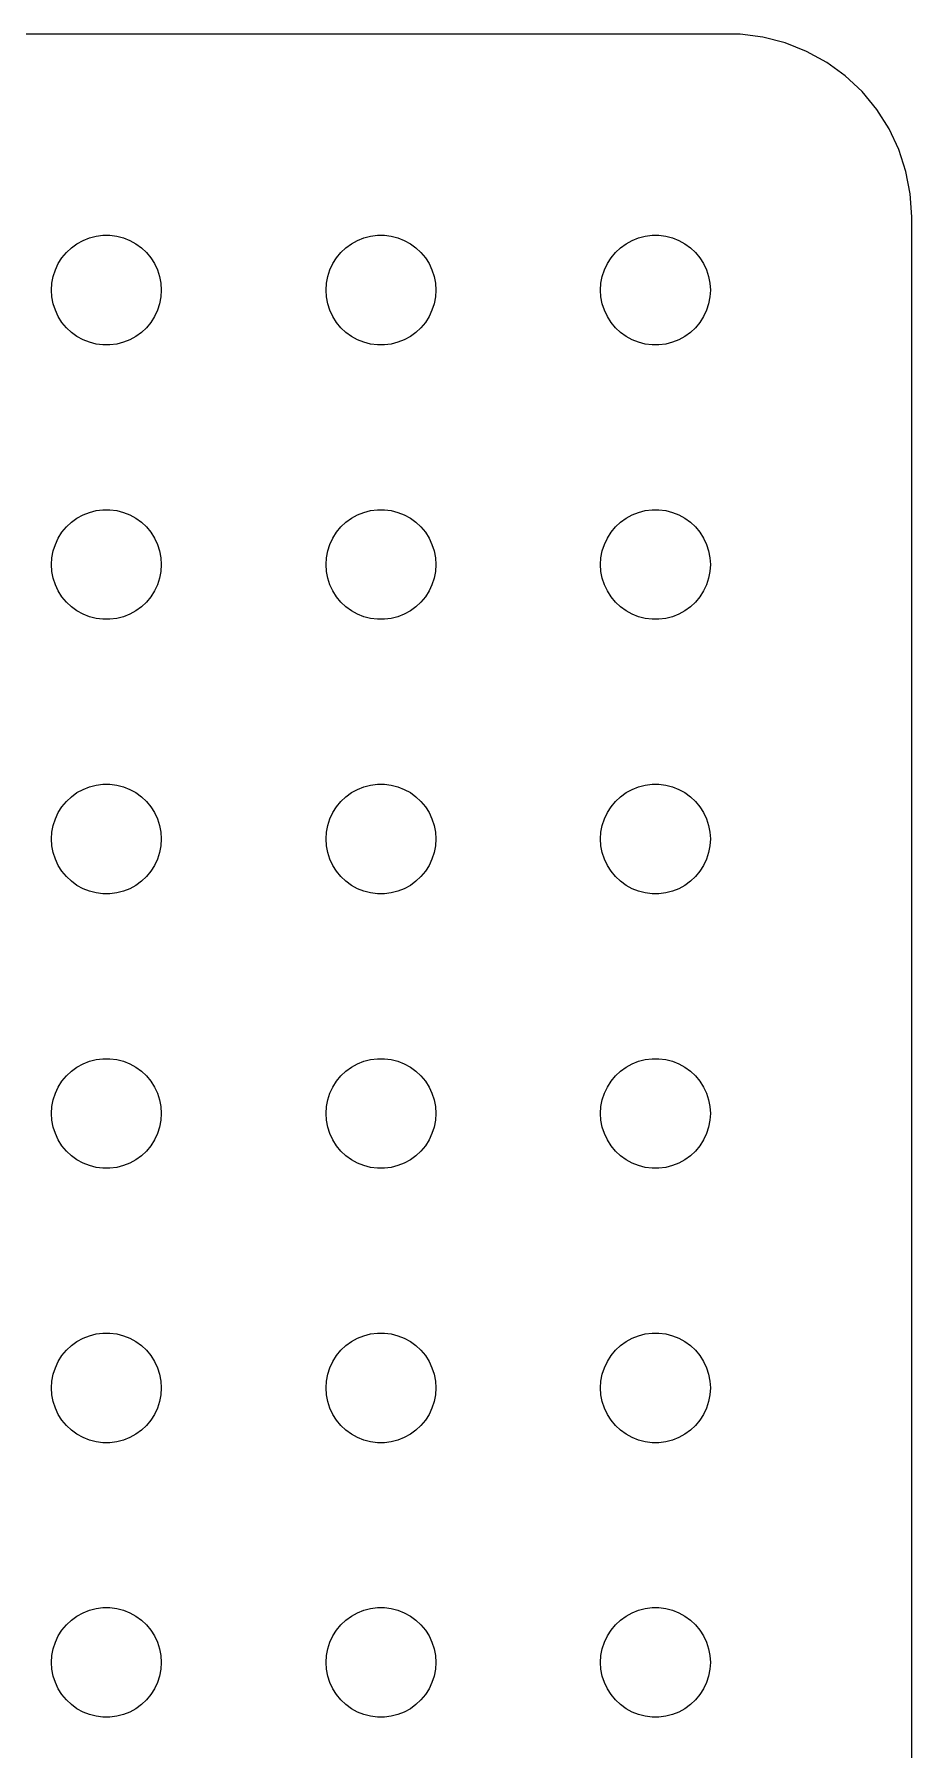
# Model space of a CAD drawing. Header units: metres. Extents: x -44.5 to 44.5, y -44.5 to 44.5.
# Drawn here: x 20.53 to 44.5, y -2.39 to 44.49 of the extents above; entities that cross this region are included whole.
import ezdxf

# ---------------------------------------------------------------- set-up
doc = ezdxf.new("R2010")
doc.units = ezdxf.units.M

msp = doc.modelspace()

# ---------------------------------------------------------------- linework, layer by layer
for p, q in [((39.8139, 44.4901), (-39.8139, 44.4901)), ((40.4369, 44.4114), (39.8139, 44.4901)), ((41.0451, 44.2553), (40.4369, 44.4114)), ((41.6289, 44.0241), (41.0451, 44.2553)), ((42.1791, 43.7216), (41.6289, 44.0241)), ((42.6871, 43.3526), (42.1791, 43.7216)), ((43.1448, 42.9227), (42.6871, 43.3526)), ((43.5451, 42.4389), (43.1448, 42.9227)), ((43.8815, 41.9088), (43.5451, 42.4389)), ((44.1489, 41.3406), (43.8815, 41.9088)), ((44.3429, 40.7434), (44.1489, 41.3406)), ((44.4606, 40.1267), (44.3429, 40.7434)), ((44.5, 39.5), (44.4606, 40.1267)), ((44.5, -39.5), (44.5, 39.5)), ((21.8613, 38.8572), (22.0365, 38.9266)), ((22.0365, 38.9266), (22.2189, 38.9734)), ((22.2189, 38.9734), (22.4058, 38.997)), ((22.4058, 38.997), (22.5942, 38.997)), ((22.5942, 38.997), (22.7811, 38.9734)), ((22.7811, 38.9734), (22.9635, 38.9266)), ((22.9635, 38.9266), (23.1387, 38.8572)), ((29.3613, 38.8572), (29.5365, 38.9266)), ((29.5365, 38.9266), (29.7189, 38.9734)), ((29.7189, 38.9734), (29.9058, 38.997)), ((29.9058, 38.997), (30.0942, 38.997)), ((30.0942, 38.997), (30.2811, 38.9734)), ((30.2811, 38.9734), (30.4635, 38.9266)), ((30.4635, 38.9266), (30.6387, 38.8572)), ((36.8613, 38.8572), (37.0365, 38.9266)), ((37.0365, 38.9266), (37.2189, 38.9734)), ((37.2189, 38.9734), (37.4058, 38.997)), ((37.4058, 38.997), (37.5942, 38.997)), ((37.5942, 38.997), (37.7811, 38.9734)), ((37.7811, 38.9734), (37.9635, 38.9266)), ((37.9635, 38.9266), (38.1387, 38.8572)), ((21.2865, 38.3817), (21.4065, 38.5268)), ((21.4065, 38.5268), (21.5439, 38.6558)), ((21.5439, 38.6558), (21.6963, 38.7665)), ((21.6963, 38.7665), (21.8613, 38.8572)), ((23.1387, 38.8572), (23.3037, 38.7665)), ((23.3037, 38.7665), (23.4561, 38.6558)), ((23.4561, 38.6558), (23.5934, 38.5268)), ((23.5934, 38.5268), (23.7135, 38.3817)), ((28.7865, 38.3817), (28.9065, 38.5268)), ((28.9065, 38.5268), (29.0439, 38.6558)), ((29.0439, 38.6558), (29.1963, 38.7665)), ((29.1963, 38.7665), (29.3613, 38.8572)), ((30.6387, 38.8572), (30.8037, 38.7665)), ((30.8037, 38.7665), (30.9561, 38.6558)), ((30.9561, 38.6558), (31.0934, 38.5268)), ((31.0934, 38.5268), (31.2135, 38.3817)), ((36.2865, 38.3817), (36.4065, 38.5268)), ((36.4065, 38.5268), (36.5439, 38.6558)), ((36.5439, 38.6558), (36.6963, 38.7665)), ((36.6963, 38.7665), (36.8613, 38.8572)), ((38.1387, 38.8572), (38.3037, 38.7665)), ((38.3037, 38.7665), (38.4561, 38.6558)), ((38.4561, 38.6558), (38.5934, 38.5268)), ((38.5934, 38.5268), (38.7135, 38.3817)), ((21.0471, 37.873), (21.1053, 38.0522)), ((21.1053, 38.0522), (21.1855, 38.2226)), ((21.1855, 38.2226), (21.2865, 38.3817)), ((23.7135, 38.3817), (23.8145, 38.2226)), ((23.8145, 38.2226), (23.8947, 38.0522)), ((23.8947, 38.0522), (23.9529, 37.873)), ((28.5471, 37.873), (28.6053, 38.0522)), ((28.6053, 38.0522), (28.6855, 38.2226)), ((28.6855, 38.2226), (28.7865, 38.3817)), ((31.2135, 38.3817), (31.3145, 38.2226)), ((31.3145, 38.2226), (31.3947, 38.0522)), ((31.3947, 38.0522), (31.4529, 37.873)), ((36.0471, 37.873), (36.1053, 38.0522)), ((36.1053, 38.0522), (36.1855, 38.2226)), ((36.1855, 38.2226), (36.2865, 38.3817)), ((38.7135, 38.3817), (38.8145, 38.2226)), ((38.8145, 38.2226), (38.8947, 38.0522)), ((38.8947, 38.0522), (38.9529, 37.873)), ((21, 37.5), (21.0118, 37.688)), ((21.0118, 37.688), (21.0471, 37.873)), ((23.9529, 37.873), (23.9882, 37.688)), ((23.9882, 37.688), (24, 37.5)), ((28.5, 37.5), (28.5118, 37.688)), ((28.5118, 37.688), (28.5471, 37.873)), ((31.4529, 37.873), (31.4882, 37.688)), ((31.4882, 37.688), (31.5, 37.5)), ((36, 37.5), (36.0118, 37.688)), ((36.0118, 37.688), (36.0471, 37.873)), ((38.9529, 37.873), (38.9882, 37.688)), ((38.9882, 37.688), (39, 37.5)), ((21.0118, 37.312), (21, 37.5)), ((21.0471, 37.127), (21.0118, 37.312)), ((21.1053, 36.9478), (21.0471, 37.127)), ((23.9529, 37.127), (23.8947, 36.9478)), ((23.9882, 37.312), (23.9529, 37.127)), ((24, 37.5), (23.9882, 37.312)), ((28.5118, 37.312), (28.5, 37.5)), ((28.5471, 37.127), (28.5118, 37.312)), ((28.6053, 36.9478), (28.5471, 37.127)), ((31.4529, 37.127), (31.3947, 36.9478)), ((31.4882, 37.312), (31.4529, 37.127)), ((31.5, 37.5), (31.4882, 37.312)), ((36.0118, 37.312), (36, 37.5)), ((36.0471, 37.127), (36.0118, 37.312)), ((36.1053, 36.9478), (36.0471, 37.127)), ((38.9529, 37.127), (38.8947, 36.9478)), ((38.9882, 37.312), (38.9529, 37.127)), ((39, 37.5), (38.9882, 37.312)), ((21.1855, 36.7774), (21.1053, 36.9478)), ((21.2865, 36.6183), (21.1855, 36.7774)), ((21.4065, 36.4732), (21.2865, 36.6183)), ((23.7135, 36.6183), (23.5934, 36.4732)), ((23.8145, 36.7774), (23.7135, 36.6183)), ((23.8947, 36.9478), (23.8145, 36.7774)), ((28.6855, 36.7774), (28.6053, 36.9478)), ((28.7865, 36.6183), (28.6855, 36.7774)), ((28.9065, 36.4732), (28.7865, 36.6183)), ((31.2135, 36.6183), (31.0934, 36.4732)), ((31.3145, 36.7774), (31.2135, 36.6183)), ((31.3947, 36.9478), (31.3145, 36.7774)), ((36.1855, 36.7774), (36.1053, 36.9478)), ((36.2865, 36.6183), (36.1855, 36.7774)), ((36.4065, 36.4732), (36.2865, 36.6183)), ((38.7135, 36.6183), (38.5934, 36.4732)), ((38.8145, 36.7774), (38.7135, 36.6183)), ((38.8947, 36.9478), (38.8145, 36.7774)), ((21.5439, 36.3442), (21.4065, 36.4732)), ((21.6963, 36.2335), (21.5439, 36.3442)), ((21.8613, 36.1428), (21.6963, 36.2335)), ((22.0365, 36.0734), (21.8613, 36.1428)), ((23.1387, 36.1428), (22.9635, 36.0734)), ((23.3037, 36.2335), (23.1387, 36.1428)), ((23.4561, 36.3442), (23.3037, 36.2335)), ((23.5934, 36.4732), (23.4561, 36.3442)), ((29.0439, 36.3442), (28.9065, 36.4732)), ((29.1963, 36.2335), (29.0439, 36.3442)), ((29.3613, 36.1428), (29.1963, 36.2335)), ((29.5365, 36.0734), (29.3613, 36.1428)), ((30.6387, 36.1428), (30.4635, 36.0734)), ((30.8037, 36.2335), (30.6387, 36.1428)), ((30.9561, 36.3442), (30.8037, 36.2335)), ((31.0934, 36.4732), (30.9561, 36.3442)), ((36.5439, 36.3442), (36.4065, 36.4732)), ((36.6963, 36.2335), (36.5439, 36.3442)), ((36.8613, 36.1428), (36.6963, 36.2335)), ((37.0365, 36.0734), (36.8613, 36.1428)), ((38.1387, 36.1428), (37.9635, 36.0734)), ((38.3037, 36.2335), (38.1387, 36.1428)), ((38.4561, 36.3442), (38.3037, 36.2335)), ((38.5934, 36.4732), (38.4561, 36.3442)), ((22.2189, 36.0266), (22.0365, 36.0734)), ((22.4058, 36.003), (22.2189, 36.0266)), ((22.5942, 36.003), (22.4058, 36.003)), ((22.7811, 36.0266), (22.5942, 36.003)), ((22.9635, 36.0734), (22.7811, 36.0266)), ((29.7189, 36.0266), (29.5365, 36.0734)), ((29.9058, 36.003), (29.7189, 36.0266)), ((30.0942, 36.003), (29.9058, 36.003)), ((30.2811, 36.0266), (30.0942, 36.003)), ((30.4635, 36.0734), (30.2811, 36.0266)), ((37.2189, 36.0266), (37.0365, 36.0734)), ((37.4058, 36.003), (37.2189, 36.0266)), ((37.5942, 36.003), (37.4058, 36.003)), ((37.7811, 36.0266), (37.5942, 36.003)), ((37.9635, 36.0734), (37.7811, 36.0266)), ((21.8613, 31.3572), (22.0365, 31.4266)), ((22.0365, 31.4266), (22.2189, 31.4734)), ((22.2189, 31.4734), (22.4058, 31.497)), ((22.4058, 31.497), (22.5942, 31.497)), ((22.5942, 31.497), (22.7811, 31.4734)), ((22.7811, 31.4734), (22.9635, 31.4266)), ((22.9635, 31.4266), (23.1387, 31.3572)), ((29.3613, 31.3572), (29.5365, 31.4266)), ((29.5365, 31.4266), (29.7189, 31.4734)), ((29.7189, 31.4734), (29.9058, 31.497)), ((29.9058, 31.497), (30.0942, 31.497)), ((30.0942, 31.497), (30.2811, 31.4734)), ((30.2811, 31.4734), (30.4635, 31.4266)), ((30.4635, 31.4266), (30.6387, 31.3572)), ((36.8613, 31.3572), (37.0365, 31.4266)), ((37.0365, 31.4266), (37.2189, 31.4734)), ((37.2189, 31.4734), (37.4058, 31.497)), ((37.4058, 31.497), (37.5942, 31.497)), ((37.5942, 31.497), (37.7811, 31.4734)), ((37.7811, 31.4734), (37.9635, 31.4266)), ((37.9635, 31.4266), (38.1387, 31.3572)), ((21.2865, 30.8817), (21.4065, 31.0268)), ((21.4065, 31.0268), (21.5439, 31.1558)), ((21.5439, 31.1558), (21.6963, 31.2665)), ((21.6963, 31.2665), (21.8613, 31.3572)), ((23.1387, 31.3572), (23.3037, 31.2665)), ((23.3037, 31.2665), (23.4561, 31.1558)), ((23.4561, 31.1558), (23.5934, 31.0268)), ((23.5934, 31.0268), (23.7135, 30.8817)), ((28.7865, 30.8817), (28.9065, 31.0268)), ((28.9065, 31.0268), (29.0439, 31.1558)), ((29.0439, 31.1558), (29.1963, 31.2665)), ((29.1963, 31.2665), (29.3613, 31.3572)), ((30.6387, 31.3572), (30.8037, 31.2665)), ((30.8037, 31.2665), (30.9561, 31.1558)), ((30.9561, 31.1558), (31.0934, 31.0268)), ((31.0934, 31.0268), (31.2135, 30.8817)), ((36.2865, 30.8817), (36.4065, 31.0268)), ((36.4065, 31.0268), (36.5439, 31.1558)), ((36.5439, 31.1558), (36.6963, 31.2665)), ((36.6963, 31.2665), (36.8613, 31.3572)), ((38.1387, 31.3572), (38.3037, 31.2665)), ((38.3037, 31.2665), (38.4561, 31.1558)), ((38.4561, 31.1558), (38.5934, 31.0268)), ((38.5934, 31.0268), (38.7135, 30.8817)), ((21.0471, 30.373), (21.1053, 30.5522)), ((21.1053, 30.5522), (21.1855, 30.7226)), ((21.1855, 30.7226), (21.2865, 30.8817)), ((23.7135, 30.8817), (23.8145, 30.7226)), ((23.8145, 30.7226), (23.8947, 30.5522)), ((23.8947, 30.5522), (23.9529, 30.373)), ((28.5471, 30.373), (28.6053, 30.5522)), ((28.6053, 30.5522), (28.6855, 30.7226)), ((28.6855, 30.7226), (28.7865, 30.8817)), ((31.2135, 30.8817), (31.3145, 30.7226)), ((31.3145, 30.7226), (31.3947, 30.5522)), ((31.3947, 30.5522), (31.4529, 30.373)), ((36.0471, 30.373), (36.1053, 30.5522)), ((36.1053, 30.5522), (36.1855, 30.7226)), ((36.1855, 30.7226), (36.2865, 30.8817)), ((38.7135, 30.8817), (38.8145, 30.7226)), ((38.8145, 30.7226), (38.8947, 30.5522)), ((38.8947, 30.5522), (38.9529, 30.373)), ((21, 30), (21.0118, 30.188)), ((21.0118, 30.188), (21.0471, 30.373)), ((23.9529, 30.373), (23.9882, 30.188)), ((23.9882, 30.188), (24, 30)), ((28.5, 30), (28.5118, 30.188)), ((28.5118, 30.188), (28.5471, 30.373)), ((31.4529, 30.373), (31.4882, 30.188)), ((31.4882, 30.188), (31.5, 30)), ((36, 30), (36.0118, 30.188)), ((36.0118, 30.188), (36.0471, 30.373)), ((38.9529, 30.373), (38.9882, 30.188)), ((38.9882, 30.188), (39, 30)), ((21.0118, 29.812), (21, 30)), ((21.0471, 29.627), (21.0118, 29.812)), ((21.1053, 29.4478), (21.0471, 29.627)), ((23.9529, 29.627), (23.8947, 29.4478)), ((23.9882, 29.812), (23.9529, 29.627)), ((24, 30), (23.9882, 29.812)), ((28.5118, 29.812), (28.5, 30)), ((28.5471, 29.627), (28.5118, 29.812)), ((28.6053, 29.4478), (28.5471, 29.627)), ((31.4529, 29.627), (31.3947, 29.4478)), ((31.4882, 29.812), (31.4529, 29.627)), ((31.5, 30), (31.4882, 29.812)), ((36.0118, 29.812), (36, 30)), ((36.0471, 29.627), (36.0118, 29.812)), ((36.1053, 29.4478), (36.0471, 29.627)), ((38.9529, 29.627), (38.8947, 29.4478)), ((38.9882, 29.812), (38.9529, 29.627)), ((39, 30), (38.9882, 29.812)), ((21.1855, 29.2774), (21.1053, 29.4478)), ((21.2865, 29.1183), (21.1855, 29.2774)), ((21.4065, 28.9732), (21.2865, 29.1183)), ((23.7135, 29.1183), (23.5934, 28.9732)), ((23.8145, 29.2774), (23.7135, 29.1183)), ((23.8947, 29.4478), (23.8145, 29.2774)), ((28.6855, 29.2774), (28.6053, 29.4478)), ((28.7865, 29.1183), (28.6855, 29.2774)), ((28.9065, 28.9732), (28.7865, 29.1183)), ((31.2135, 29.1183), (31.0934, 28.9732)), ((31.3145, 29.2774), (31.2135, 29.1183)), ((31.3947, 29.4478), (31.3145, 29.2774)), ((36.1855, 29.2774), (36.1053, 29.4478)), ((36.2865, 29.1183), (36.1855, 29.2774)), ((36.4065, 28.9732), (36.2865, 29.1183)), ((38.7135, 29.1183), (38.5934, 28.9732)), ((38.8145, 29.2774), (38.7135, 29.1183)), ((38.8947, 29.4478), (38.8145, 29.2774)), ((21.5439, 28.8442), (21.4065, 28.9732)), ((21.6963, 28.7335), (21.5439, 28.8442)), ((21.8613, 28.6427), (21.6963, 28.7335)), ((22.0365, 28.5734), (21.8613, 28.6427)), ((23.1387, 28.6427), (22.9635, 28.5734)), ((23.3037, 28.7335), (23.1387, 28.6427)), ((23.4561, 28.8442), (23.3037, 28.7335)), ((23.5934, 28.9732), (23.4561, 28.8442)), ((29.0439, 28.8442), (28.9065, 28.9732)), ((29.1963, 28.7335), (29.0439, 28.8442)), ((29.3613, 28.6427), (29.1963, 28.7335)), ((29.5365, 28.5734), (29.3613, 28.6427)), ((30.6387, 28.6427), (30.4635, 28.5734)), ((30.8037, 28.7335), (30.6387, 28.6427)), ((30.9561, 28.8442), (30.8037, 28.7335)), ((31.0934, 28.9732), (30.9561, 28.8442)), ((36.5439, 28.8442), (36.4065, 28.9732)), ((36.6963, 28.7335), (36.5439, 28.8442)), ((36.8613, 28.6427), (36.6963, 28.7335)), ((37.0365, 28.5734), (36.8613, 28.6427)), ((38.1387, 28.6427), (37.9635, 28.5734)), ((38.3037, 28.7335), (38.1387, 28.6427)), ((38.4561, 28.8442), (38.3037, 28.7335)), ((38.5934, 28.9732), (38.4561, 28.8442)), ((22.2189, 28.5266), (22.0365, 28.5734)), ((22.4058, 28.503), (22.2189, 28.5266)), ((22.5942, 28.503), (22.4058, 28.503)), ((22.7811, 28.5266), (22.5942, 28.503)), ((22.9635, 28.5734), (22.7811, 28.5266)), ((29.7189, 28.5266), (29.5365, 28.5734)), ((29.9058, 28.503), (29.7189, 28.5266)), ((30.0942, 28.503), (29.9058, 28.503)), ((30.2811, 28.5266), (30.0942, 28.503)), ((30.4635, 28.5734), (30.2811, 28.5266)), ((37.2189, 28.5266), (37.0365, 28.5734)), ((37.4058, 28.503), (37.2189, 28.5266)), ((37.5942, 28.503), (37.4058, 28.503)), ((37.7811, 28.5266), (37.5942, 28.503)), ((37.9635, 28.5734), (37.7811, 28.5266)), ((21.8613, 23.8572), (22.0365, 23.9266)), ((22.0365, 23.9266), (22.2189, 23.9734)), ((22.2189, 23.9734), (22.4058, 23.997)), ((22.4058, 23.997), (22.5942, 23.997)), ((22.5942, 23.997), (22.7811, 23.9734)), ((22.7811, 23.9734), (22.9635, 23.9266)), ((22.9635, 23.9266), (23.1387, 23.8572)), ((29.3613, 23.8572), (29.5365, 23.9266)), ((29.5365, 23.9266), (29.7189, 23.9734)), ((29.7189, 23.9734), (29.9058, 23.997)), ((29.9058, 23.997), (30.0942, 23.997)), ((30.0942, 23.997), (30.2811, 23.9734)), ((30.2811, 23.9734), (30.4635, 23.9266)), ((30.4635, 23.9266), (30.6387, 23.8572)), ((36.8613, 23.8572), (37.0365, 23.9266)), ((37.0365, 23.9266), (37.2189, 23.9734)), ((37.2189, 23.9734), (37.4058, 23.997)), ((37.4058, 23.997), (37.5942, 23.997)), ((37.5942, 23.997), (37.7811, 23.9734)), ((37.7811, 23.9734), (37.9635, 23.9266)), ((37.9635, 23.9266), (38.1387, 23.8572)), ((21.2865, 23.3817), (21.4065, 23.5268)), ((21.4065, 23.5268), (21.5439, 23.6558)), ((21.5439, 23.6558), (21.6963, 23.7665)), ((21.6963, 23.7665), (21.8613, 23.8572)), ((23.1387, 23.8572), (23.3037, 23.7665)), ((23.3037, 23.7665), (23.4561, 23.6558)), ((23.4561, 23.6558), (23.5934, 23.5268)), ((23.5934, 23.5268), (23.7135, 23.3817)), ((28.7865, 23.3817), (28.9065, 23.5268)), ((28.9065, 23.5268), (29.0439, 23.6558)), ((29.0439, 23.6558), (29.1963, 23.7665)), ((29.1963, 23.7665), (29.3613, 23.8572)), ((30.6387, 23.8572), (30.8037, 23.7665)), ((30.8037, 23.7665), (30.9561, 23.6558)), ((30.9561, 23.6558), (31.0934, 23.5268)), ((31.0934, 23.5268), (31.2135, 23.3817)), ((36.2865, 23.3817), (36.4065, 23.5268)), ((36.4065, 23.5268), (36.5439, 23.6558)), ((36.5439, 23.6558), (36.6963, 23.7665)), ((36.6963, 23.7665), (36.8613, 23.8572)), ((38.1387, 23.8572), (38.3037, 23.7665)), ((38.3037, 23.7665), (38.4561, 23.6558)), ((38.4561, 23.6558), (38.5934, 23.5268)), ((38.5934, 23.5268), (38.7135, 23.3817)), ((21.0471, 22.873), (21.1053, 23.0522)), ((21.1053, 23.0522), (21.1855, 23.2226)), ((21.1855, 23.2226), (21.2865, 23.3817)), ((23.7135, 23.3817), (23.8145, 23.2226)), ((23.8145, 23.2226), (23.8947, 23.0522)), ((23.8947, 23.0522), (23.9529, 22.873)), ((28.5471, 22.873), (28.6053, 23.0522)), ((28.6053, 23.0522), (28.6855, 23.2226)), ((28.6855, 23.2226), (28.7865, 23.3817)), ((31.2135, 23.3817), (31.3145, 23.2226)), ((31.3145, 23.2226), (31.3947, 23.0522)), ((31.3947, 23.0522), (31.4529, 22.873)), ((36.0471, 22.873), (36.1053, 23.0522)), ((36.1053, 23.0522), (36.1855, 23.2226)), ((36.1855, 23.2226), (36.2865, 23.3817)), ((38.7135, 23.3817), (38.8145, 23.2226)), ((38.8145, 23.2226), (38.8947, 23.0522)), ((38.8947, 23.0522), (38.9529, 22.873)), ((21, 22.5), (21.0118, 22.688)), ((21.0118, 22.688), (21.0471, 22.873)), ((23.9529, 22.873), (23.9882, 22.688)), ((23.9882, 22.688), (24, 22.5)), ((28.5, 22.5), (28.5118, 22.688)), ((28.5118, 22.688), (28.5471, 22.873)), ((31.4529, 22.873), (31.4882, 22.688)), ((31.4882, 22.688), (31.5, 22.5)), ((36, 22.5), (36.0118, 22.688)), ((36.0118, 22.688), (36.0471, 22.873)), ((38.9529, 22.873), (38.9882, 22.688)), ((38.9882, 22.688), (39, 22.5)), ((21.0118, 22.312), (21, 22.5)), ((21.0471, 22.127), (21.0118, 22.312)), ((21.1053, 21.9478), (21.0471, 22.127)), ((23.9529, 22.127), (23.8947, 21.9478)), ((23.9882, 22.312), (23.9529, 22.127)), ((24, 22.5), (23.9882, 22.312)), ((28.5118, 22.312), (28.5, 22.5)), ((28.5471, 22.127), (28.5118, 22.312)), ((28.6053, 21.9478), (28.5471, 22.127)), ((31.4529, 22.127), (31.3947, 21.9478)), ((31.4882, 22.312), (31.4529, 22.127)), ((31.5, 22.5), (31.4882, 22.312)), ((36.0118, 22.312), (36, 22.5)), ((36.0471, 22.127), (36.0118, 22.312)), ((36.1053, 21.9478), (36.0471, 22.127)), ((38.9529, 22.127), (38.8947, 21.9478)), ((38.9882, 22.312), (38.9529, 22.127)), ((39, 22.5), (38.9882, 22.312)), ((21.1855, 21.7774), (21.1053, 21.9478)), ((21.2865, 21.6183), (21.1855, 21.7774)), ((21.4065, 21.4732), (21.2865, 21.6183)), ((23.7135, 21.6183), (23.5934, 21.4732)), ((23.8145, 21.7774), (23.7135, 21.6183)), ((23.8947, 21.9478), (23.8145, 21.7774)), ((28.6855, 21.7774), (28.6053, 21.9478)), ((28.7865, 21.6183), (28.6855, 21.7774)), ((28.9065, 21.4732), (28.7865, 21.6183)), ((31.2135, 21.6183), (31.0934, 21.4732)), ((31.3145, 21.7774), (31.2135, 21.6183)), ((31.3947, 21.9478), (31.3145, 21.7774)), ((36.1855, 21.7774), (36.1053, 21.9478)), ((36.2865, 21.6183), (36.1855, 21.7774)), ((36.4065, 21.4732), (36.2865, 21.6183)), ((38.7135, 21.6183), (38.5934, 21.4732)), ((38.8145, 21.7774), (38.7135, 21.6183)), ((38.8947, 21.9478), (38.8145, 21.7774)), ((21.5439, 21.3442), (21.4065, 21.4732)), ((21.6963, 21.2335), (21.5439, 21.3442)), ((21.8613, 21.1427), (21.6963, 21.2335)), ((22.0365, 21.0734), (21.8613, 21.1427)), ((23.1387, 21.1427), (22.9635, 21.0734)), ((23.3037, 21.2335), (23.1387, 21.1427)), ((23.4561, 21.3442), (23.3037, 21.2335)), ((23.5934, 21.4732), (23.4561, 21.3442)), ((29.0439, 21.3442), (28.9065, 21.4732)), ((29.1963, 21.2335), (29.0439, 21.3442)), ((29.3613, 21.1427), (29.1963, 21.2335)), ((29.5365, 21.0734), (29.3613, 21.1427)), ((30.6387, 21.1427), (30.4635, 21.0734)), ((30.8037, 21.2335), (30.6387, 21.1427)), ((30.9561, 21.3442), (30.8037, 21.2335)), ((31.0934, 21.4732), (30.9561, 21.3442)), ((36.5439, 21.3442), (36.4065, 21.4732)), ((36.6963, 21.2335), (36.5439, 21.3442)), ((36.8613, 21.1427), (36.6963, 21.2335)), ((37.0365, 21.0734), (36.8613, 21.1427)), ((38.1387, 21.1427), (37.9635, 21.0734)), ((38.3037, 21.2335), (38.1387, 21.1427)), ((38.4561, 21.3442), (38.3037, 21.2335)), ((38.5934, 21.4732), (38.4561, 21.3442)), ((22.2189, 21.0266), (22.0365, 21.0734)), ((22.4058, 21.003), (22.2189, 21.0266)), ((22.5942, 21.003), (22.4058, 21.003)), ((22.7811, 21.0266), (22.5942, 21.003)), ((22.9635, 21.0734), (22.7811, 21.0266)), ((29.7189, 21.0266), (29.5365, 21.0734)), ((29.9058, 21.003), (29.7189, 21.0266)), ((30.0942, 21.003), (29.9058, 21.003)), ((30.2811, 21.0266), (30.0942, 21.003)), ((30.4635, 21.0734), (30.2811, 21.0266)), ((37.2189, 21.0266), (37.0365, 21.0734)), ((37.4058, 21.003), (37.2189, 21.0266)), ((37.5942, 21.003), (37.4058, 21.003)), ((37.7811, 21.0266), (37.5942, 21.003)), ((37.9635, 21.0734), (37.7811, 21.0266)), ((21.8613, 16.3572), (22.0365, 16.4266)), ((22.0365, 16.4266), (22.2189, 16.4734)), ((22.2189, 16.4734), (22.4058, 16.497)), ((22.4058, 16.497), (22.5942, 16.497)), ((22.5942, 16.497), (22.7811, 16.4734)), ((22.7811, 16.4734), (22.9635, 16.4266)), ((22.9635, 16.4266), (23.1387, 16.3572)), ((29.3613, 16.3572), (29.5365, 16.4266)), ((29.5365, 16.4266), (29.7189, 16.4734)), ((29.7189, 16.4734), (29.9058, 16.497)), ((29.9058, 16.497), (30.0942, 16.497)), ((30.0942, 16.497), (30.2811, 16.4734)), ((30.2811, 16.4734), (30.4635, 16.4266)), ((30.4635, 16.4266), (30.6387, 16.3572)), ((36.8613, 16.3572), (37.0365, 16.4266)), ((37.0365, 16.4266), (37.2189, 16.4734)), ((37.2189, 16.4734), (37.4058, 16.497)), ((37.4058, 16.497), (37.5942, 16.497)), ((37.5942, 16.497), (37.7811, 16.4734)), ((37.7811, 16.4734), (37.9635, 16.4266)), ((37.9635, 16.4266), (38.1387, 16.3572)), ((21.2865, 15.8817), (21.4065, 16.0268)), ((21.4065, 16.0268), (21.5439, 16.1558)), ((21.5439, 16.1558), (21.6963, 16.2665)), ((21.6963, 16.2665), (21.8613, 16.3572)), ((23.1387, 16.3572), (23.3037, 16.2665)), ((23.3037, 16.2665), (23.4561, 16.1558)), ((23.4561, 16.1558), (23.5934, 16.0268)), ((23.5934, 16.0268), (23.7135, 15.8817)), ((28.7865, 15.8817), (28.9065, 16.0268)), ((28.9065, 16.0268), (29.0439, 16.1558)), ((29.0439, 16.1558), (29.1963, 16.2665)), ((29.1963, 16.2665), (29.3613, 16.3572)), ((30.6387, 16.3572), (30.8037, 16.2665)), ((30.8037, 16.2665), (30.9561, 16.1558)), ((30.9561, 16.1558), (31.0934, 16.0268)), ((31.0934, 16.0268), (31.2135, 15.8817)), ((36.2865, 15.8817), (36.4065, 16.0268)), ((36.4065, 16.0268), (36.5439, 16.1558)), ((36.5439, 16.1558), (36.6963, 16.2665)), ((36.6963, 16.2665), (36.8613, 16.3572)), ((38.1387, 16.3572), (38.3037, 16.2665)), ((38.3037, 16.2665), (38.4561, 16.1558)), ((38.4561, 16.1558), (38.5934, 16.0268)), ((38.5934, 16.0268), (38.7135, 15.8817)), ((21.0471, 15.373), (21.1053, 15.5522)), ((21.1053, 15.5522), (21.1855, 15.7226)), ((21.1855, 15.7226), (21.2865, 15.8817)), ((23.7135, 15.8817), (23.8145, 15.7226)), ((23.8145, 15.7226), (23.8947, 15.5522)), ((23.8947, 15.5522), (23.9529, 15.373)), ((28.5471, 15.373), (28.6053, 15.5522)), ((28.6053, 15.5522), (28.6855, 15.7226)), ((28.6855, 15.7226), (28.7865, 15.8817)), ((31.2135, 15.8817), (31.3145, 15.7226)), ((31.3145, 15.7226), (31.3947, 15.5522)), ((31.3947, 15.5522), (31.4529, 15.373)), ((36.0471, 15.373), (36.1053, 15.5522)), ((36.1053, 15.5522), (36.1855, 15.7226)), ((36.1855, 15.7226), (36.2865, 15.8817)), ((38.7135, 15.8817), (38.8145, 15.7226)), ((38.8145, 15.7226), (38.8947, 15.5522)), ((38.8947, 15.5522), (38.9529, 15.373)), ((21, 15), (21.0118, 15.188)), ((21.0118, 15.188), (21.0471, 15.373)), ((23.9529, 15.373), (23.9882, 15.188)), ((23.9882, 15.188), (24, 15)), ((28.5, 15), (28.5118, 15.188)), ((28.5118, 15.188), (28.5471, 15.373)), ((31.4529, 15.373), (31.4882, 15.188)), ((31.4882, 15.188), (31.5, 15)), ((36, 15), (36.0118, 15.188)), ((36.0118, 15.188), (36.0471, 15.373)), ((38.9529, 15.373), (38.9882, 15.188)), ((38.9882, 15.188), (39, 15)), ((21.0118, 14.812), (21, 15)), ((21.0471, 14.627), (21.0118, 14.812)), ((21.1053, 14.4478), (21.0471, 14.627)), ((23.9529, 14.627), (23.8947, 14.4478)), ((23.9882, 14.812), (23.9529, 14.627)), ((24, 15), (23.9882, 14.812)), ((28.5118, 14.812), (28.5, 15)), ((28.5471, 14.627), (28.5118, 14.812)), ((28.6053, 14.4478), (28.5471, 14.627)), ((31.4529, 14.627), (31.3947, 14.4478)), ((31.4882, 14.812), (31.4529, 14.627)), ((31.5, 15), (31.4882, 14.812)), ((36.0118, 14.812), (36, 15)), ((36.0471, 14.627), (36.0118, 14.812)), ((36.1053, 14.4478), (36.0471, 14.627)), ((38.9529, 14.627), (38.8947, 14.4478)), ((38.9882, 14.812), (38.9529, 14.627)), ((39, 15), (38.9882, 14.812)), ((21.1855, 14.2774), (21.1053, 14.4478)), ((21.2865, 14.1183), (21.1855, 14.2774)), ((21.4065, 13.9732), (21.2865, 14.1183)), ((23.7135, 14.1183), (23.5934, 13.9732)), ((23.8145, 14.2774), (23.7135, 14.1183)), ((23.8947, 14.4478), (23.8145, 14.2774)), ((28.6855, 14.2774), (28.6053, 14.4478)), ((28.7865, 14.1183), (28.6855, 14.2774)), ((28.9065, 13.9732), (28.7865, 14.1183)), ((31.2135, 14.1183), (31.0934, 13.9732)), ((31.3145, 14.2774), (31.2135, 14.1183)), ((31.3947, 14.4478), (31.3145, 14.2774)), ((36.1855, 14.2774), (36.1053, 14.4478)), ((36.2865, 14.1183), (36.1855, 14.2774)), ((36.4065, 13.9732), (36.2865, 14.1183)), ((38.7135, 14.1183), (38.5934, 13.9732)), ((38.8145, 14.2774), (38.7135, 14.1183)), ((38.8947, 14.4478), (38.8145, 14.2774)), ((21.5439, 13.8442), (21.4065, 13.9732)), ((21.6963, 13.7335), (21.5439, 13.8442)), ((21.8613, 13.6427), (21.6963, 13.7335)), ((22.0365, 13.5734), (21.8613, 13.6427)), ((23.1387, 13.6427), (22.9635, 13.5734)), ((23.3037, 13.7335), (23.1387, 13.6427)), ((23.4561, 13.8442), (23.3037, 13.7335)), ((23.5934, 13.9732), (23.4561, 13.8442)), ((29.0439, 13.8442), (28.9065, 13.9732)), ((29.1963, 13.7335), (29.0439, 13.8442)), ((29.3613, 13.6427), (29.1963, 13.7335)), ((29.5365, 13.5734), (29.3613, 13.6427)), ((30.6387, 13.6427), (30.4635, 13.5734)), ((30.8037, 13.7335), (30.6387, 13.6427)), ((30.9561, 13.8442), (30.8037, 13.7335)), ((31.0934, 13.9732), (30.9561, 13.8442)), ((36.5439, 13.8442), (36.4065, 13.9732)), ((36.6963, 13.7335), (36.5439, 13.8442)), ((36.8613, 13.6427), (36.6963, 13.7335)), ((37.0365, 13.5734), (36.8613, 13.6427)), ((38.1387, 13.6427), (37.9635, 13.5734)), ((38.3037, 13.7335), (38.1387, 13.6427)), ((38.4561, 13.8442), (38.3037, 13.7335)), ((38.5934, 13.9732), (38.4561, 13.8442)), ((22.2189, 13.5266), (22.0365, 13.5734)), ((22.4058, 13.5029), (22.2189, 13.5266)), ((22.5942, 13.5029), (22.4058, 13.5029)), ((22.7811, 13.5266), (22.5942, 13.5029)), ((22.9635, 13.5734), (22.7811, 13.5266)), ((29.7189, 13.5266), (29.5365, 13.5734)), ((29.9058, 13.5029), (29.7189, 13.5266)), ((30.0942, 13.5029), (29.9058, 13.5029)), ((30.2811, 13.5266), (30.0942, 13.5029)), ((30.4635, 13.5734), (30.2811, 13.5266)), ((37.2189, 13.5266), (37.0365, 13.5734)), ((37.4058, 13.5029), (37.2189, 13.5266)), ((37.5942, 13.5029), (37.4058, 13.5029)), ((37.7811, 13.5266), (37.5942, 13.5029)), ((37.9635, 13.5734), (37.7811, 13.5266)), ((21.8613, 8.85724), (22.0365, 8.92657)), ((22.0365, 8.92657), (22.2189, 8.97342)), ((22.2189, 8.97342), (22.4058, 8.99704)), ((22.4058, 8.99704), (22.5942, 8.99704)), ((22.5942, 8.99704), (22.7811, 8.97342)), ((22.7811, 8.97342), (22.9635, 8.92657)), ((22.9635, 8.92657), (23.1387, 8.85724)), ((29.3613, 8.85724), (29.5365, 8.92657)), ((29.5365, 8.92657), (29.7189, 8.97342)), ((29.7189, 8.97342), (29.9058, 8.99704)), ((29.9058, 8.99704), (30.0942, 8.99704)), ((30.0942, 8.99704), (30.2811, 8.97342)), ((30.2811, 8.97342), (30.4635, 8.92657)), ((30.4635, 8.92657), (30.6387, 8.85724)), ((36.8613, 8.85724), (37.0365, 8.92657)), ((37.0365, 8.92657), (37.2189, 8.97342)), ((37.2189, 8.97342), (37.4058, 8.99704)), ((37.4058, 8.99704), (37.5942, 8.99704)), ((37.5942, 8.99704), (37.7811, 8.97342)), ((37.7811, 8.97342), (37.9635, 8.92657)), ((37.9635, 8.92657), (38.1387, 8.85724)), ((21.2865, 8.38167), (21.4065, 8.52681)), ((21.4065, 8.52681), (21.5439, 8.65576)), ((21.5439, 8.65576), (21.6963, 8.76648)), ((21.6963, 8.76648), (21.8613, 8.85724)), ((23.1387, 8.85724), (23.3037, 8.76648)), ((23.3037, 8.76648), (23.4561, 8.65576)), ((23.4561, 8.65576), (23.5934, 8.52681)), ((23.5934, 8.52681), (23.7135, 8.38167)), ((28.7865, 8.38167), (28.9065, 8.52681)), ((28.9065, 8.52681), (29.0439, 8.65576)), ((29.0439, 8.65576), (29.1963, 8.76648)), ((29.1963, 8.76648), (29.3613, 8.85724)), ((30.6387, 8.85724), (30.8037, 8.76648)), ((30.8037, 8.76648), (30.9561, 8.65576)), ((30.9561, 8.65576), (31.0934, 8.52681)), ((31.0934, 8.52681), (31.2135, 8.38167)), ((36.2865, 8.38167), (36.4065, 8.52681)), ((36.4065, 8.52681), (36.5439, 8.65576)), ((36.5439, 8.65576), (36.6963, 8.76648)), ((36.6963, 8.76648), (36.8613, 8.85724)), ((38.1387, 8.85724), (38.3037, 8.76648)), ((38.3037, 8.76648), (38.4561, 8.65576)), ((38.4561, 8.65576), (38.5934, 8.52681)), ((38.5934, 8.52681), (38.7135, 8.38167)), ((21.0471, 7.87303), (21.1053, 8.05219)), ((21.1053, 8.05219), (21.1855, 8.22263)), ((21.1855, 8.22263), (21.2865, 8.38167)), ((23.7135, 8.38167), (23.8145, 8.22263)), ((23.8145, 8.22263), (23.8947, 8.05219)), ((23.8947, 8.05219), (23.9529, 7.87303)), ((28.5471, 7.87303), (28.6053, 8.05219)), ((28.6053, 8.05219), (28.6855, 8.22263)), ((28.6855, 8.22263), (28.7865, 8.38167)), ((31.2135, 8.38167), (31.3145, 8.22263)), ((31.3145, 8.22263), (31.3947, 8.05219)), ((31.3947, 8.05219), (31.4529, 7.87303)), ((36.0471, 7.87303), (36.1053, 8.05219)), ((36.1053, 8.05219), (36.1855, 8.22263)), ((36.1855, 8.22263), (36.2865, 8.38167)), ((38.7135, 8.38167), (38.8145, 8.22263)), ((38.8145, 8.22263), (38.8947, 8.05219)), ((38.8947, 8.05219), (38.9529, 7.87303)), ((21, 7.5), (21.0118, 7.68799)), ((21.0118, 7.68799), (21.0471, 7.87303)), ((23.9529, 7.87303), (23.9882, 7.68799)), ((23.9882, 7.68799), (24, 7.5)), ((28.5, 7.5), (28.5118, 7.68799)), ((28.5118, 7.68799), (28.5471, 7.87303)), ((31.4529, 7.87303), (31.4882, 7.68799)), ((31.4882, 7.68799), (31.5, 7.5)), ((36, 7.5), (36.0118, 7.68799)), ((36.0118, 7.68799), (36.0471, 7.87303)), ((38.9529, 7.87303), (38.9882, 7.68799)), ((38.9882, 7.68799), (39, 7.5)), ((21.0118, 7.312), (21, 7.5)), ((21.0471, 7.12695), (21.0118, 7.312)), ((21.1053, 6.9478), (21.0471, 7.12695)), ((23.9529, 7.12695), (23.8947, 6.9478)), ((23.9882, 7.312), (23.9529, 7.12695)), ((24, 7.5), (23.9882, 7.312)), ((28.5118, 7.312), (28.5, 7.5)), ((28.5471, 7.12695), (28.5118, 7.312)), ((28.6053, 6.9478), (28.5471, 7.12695)), ((31.4529, 7.12695), (31.3947, 6.9478)), ((31.4882, 7.312), (31.4529, 7.12695)), ((31.5, 7.5), (31.4882, 7.312)), ((36.0118, 7.312), (36, 7.5)), ((36.0471, 7.12695), (36.0118, 7.312)), ((36.1053, 6.9478), (36.0471, 7.12695)), ((38.9529, 7.12695), (38.8947, 6.9478)), ((38.9882, 7.312), (38.9529, 7.12695)), ((39, 7.5), (38.9882, 7.312)), ((21.1855, 6.77736), (21.1053, 6.9478)), ((21.2865, 6.61832), (21.1855, 6.77736)), ((21.4065, 6.47318), (21.2865, 6.61832)), ((23.7135, 6.61832), (23.5934, 6.47318)), ((23.8145, 6.77736), (23.7135, 6.61832)), ((23.8947, 6.9478), (23.8145, 6.77736)), ((28.6855, 6.77736), (28.6053, 6.9478)), ((28.7865, 6.61832), (28.6855, 6.77736)), ((28.9065, 6.47318), (28.7865, 6.61832)), ((31.2135, 6.61832), (31.0934, 6.47318)), ((31.3145, 6.77736), (31.2135, 6.61832)), ((31.3947, 6.9478), (31.3145, 6.77736)), ((36.1855, 6.77736), (36.1053, 6.9478)), ((36.2865, 6.61832), (36.1855, 6.77736)), ((36.4065, 6.47318), (36.2865, 6.61832)), ((38.7135, 6.61832), (38.5934, 6.47318)), ((38.8145, 6.77736), (38.7135, 6.61832)), ((38.8947, 6.9478), (38.8145, 6.77736)), ((21.5439, 6.34422), (21.4065, 6.47318)), ((21.6963, 6.23351), (21.5439, 6.34422)), ((21.8613, 6.14275), (21.6963, 6.23351)), ((22.0365, 6.07341), (21.8613, 6.14275)), ((23.1387, 6.14275), (22.9635, 6.07341)), ((23.3037, 6.23351), (23.1387, 6.14275)), ((23.4561, 6.34422), (23.3037, 6.23351)), ((23.5934, 6.47318), (23.4561, 6.34422)), ((29.0439, 6.34422), (28.9065, 6.47318)), ((29.1963, 6.23351), (29.0439, 6.34422)), ((29.3613, 6.14275), (29.1963, 6.23351)), ((29.5365, 6.07341), (29.3613, 6.14275)), ((30.6387, 6.14275), (30.4635, 6.07341)), ((30.8037, 6.23351), (30.6387, 6.14275)), ((30.9561, 6.34422), (30.8037, 6.23351)), ((31.0934, 6.47318), (30.9561, 6.34422)), ((36.5439, 6.34422), (36.4065, 6.47318)), ((36.6963, 6.23351), (36.5439, 6.34422)), ((36.8613, 6.14275), (36.6963, 6.23351)), ((37.0365, 6.07341), (36.8613, 6.14275)), ((38.1387, 6.14275), (37.9635, 6.07341)), ((38.3037, 6.23351), (38.1387, 6.14275)), ((38.4561, 6.34422), (38.3037, 6.23351)), ((38.5934, 6.47318), (38.4561, 6.34422)), ((22.2189, 6.02657), (22.0365, 6.07341)), ((22.4058, 6.00294), (22.2189, 6.02657)), ((22.5942, 6.00294), (22.4058, 6.00294)), ((22.7811, 6.02657), (22.5942, 6.00294)), ((22.9635, 6.07341), (22.7811, 6.02657)), ((29.7189, 6.02657), (29.5365, 6.07341)), ((29.9058, 6.00294), (29.7189, 6.02657)), ((30.0942, 6.00294), (29.9058, 6.00294)), ((30.2811, 6.02657), (30.0942, 6.00294)), ((30.4635, 6.07341), (30.2811, 6.02657)), ((37.2189, 6.02657), (37.0365, 6.07341)), ((37.4058, 6.00294), (37.2189, 6.02657)), ((37.5942, 6.00294), (37.4058, 6.00294)), ((37.7811, 6.02657), (37.5942, 6.00294)), ((37.9635, 6.07341), (37.7811, 6.02657)), ((21.8613, 1.35724), (22.0365, 1.42657)), ((22.0365, 1.42657), (22.2189, 1.47342)), ((22.2189, 1.47342), (22.4058, 1.49704)), ((22.4058, 1.49704), (22.5942, 1.49704)), ((22.5942, 1.49704), (22.7811, 1.47342)), ((22.7811, 1.47342), (22.9635, 1.42657)), ((22.9635, 1.42657), (23.1387, 1.35724)), ((29.3613, 1.35724), (29.5365, 1.42657)), ((29.5365, 1.42657), (29.7189, 1.47342)), ((29.7189, 1.47342), (29.9058, 1.49704)), ((29.9058, 1.49704), (30.0942, 1.49704)), ((30.0942, 1.49704), (30.2811, 1.47342)), ((30.2811, 1.47342), (30.4635, 1.42657)), ((30.4635, 1.42657), (30.6387, 1.35724)), ((36.8613, 1.35724), (37.0365, 1.42657)), ((37.0365, 1.42657), (37.2189, 1.47342)), ((37.2189, 1.47342), (37.4058, 1.49704)), ((37.4058, 1.49704), (37.5942, 1.49704)), ((37.5942, 1.49704), (37.7811, 1.47342)), ((37.7811, 1.47342), (37.9635, 1.42657)), ((37.9635, 1.42657), (38.1387, 1.35724)), ((21.2865, 0.881668), (21.4065, 1.02681)), ((21.4065, 1.02681), (21.5439, 1.15576)), ((21.5439, 1.15576), (21.6963, 1.26648)), ((21.6963, 1.26648), (21.8613, 1.35724)), ((23.1387, 1.35724), (23.3037, 1.26648)), ((23.3037, 1.26648), (23.4561, 1.15576)), ((23.4561, 1.15576), (23.5934, 1.02681)), ((23.5934, 1.02681), (23.7135, 0.881668)), ((28.7865, 0.881668), (28.9065, 1.02681)), ((28.9065, 1.02681), (29.0439, 1.15576)), ((29.0439, 1.15576), (29.1963, 1.26648)), ((29.1963, 1.26648), (29.3613, 1.35724)), ((30.6387, 1.35724), (30.8037, 1.26648)), ((30.8037, 1.26648), (30.9561, 1.15576)), ((30.9561, 1.15576), (31.0934, 1.02681)), ((31.0934, 1.02681), (31.2135, 0.881668)), ((36.2865, 0.881668), (36.4065, 1.02681)), ((36.4065, 1.02681), (36.5439, 1.15576)), ((36.5439, 1.15576), (36.6963, 1.26648)), ((36.6963, 1.26648), (36.8613, 1.35724)), ((38.1387, 1.35724), (38.3037, 1.26648)), ((38.3037, 1.26648), (38.4561, 1.15576)), ((38.4561, 1.15576), (38.5934, 1.02681)), ((38.5934, 1.02681), (38.7135, 0.881668)), ((21.0471, 0.373032), (21.1053, 0.552185)), ((21.1053, 0.552185), (21.1855, 0.722626)), ((21.1855, 0.722626), (21.2865, 0.881668)), ((23.7135, 0.881668), (23.8145, 0.722626)), ((23.8145, 0.722626), (23.8947, 0.552185)), ((23.8947, 0.552185), (23.9529, 0.373032)), ((28.5471, 0.373032), (28.6053, 0.552185)), ((28.6053, 0.552185), (28.6855, 0.722626)), ((28.6855, 0.722626), (28.7865, 0.881668)), ((31.2135, 0.881668), (31.3145, 0.722626)), ((31.3145, 0.722626), (31.3947, 0.552185)), ((31.3947, 0.552185), (31.4529, 0.373032)), ((36.0471, 0.373032), (36.1053, 0.552185)), ((36.1053, 0.552185), (36.1855, 0.722626)), ((36.1855, 0.722626), (36.2865, 0.881668)), ((38.7135, 0.881668), (38.8145, 0.722626)), ((38.8145, 0.722626), (38.8947, 0.552185)), ((38.8947, 0.552185), (38.9529, 0.373032)), ((21, 0), (21.0118, 0.187988)), ((21.0118, -0.187988), (21, 0)), ((21.0118, 0.187988), (21.0471, 0.373032)), ((23.9529, 0.373032), (23.9882, 0.187988)), ((23.9882, 0.187988), (24, 0)), ((24, 0), (23.9882, -0.187988)), ((28.5, 0), (28.5118, 0.187988)), ((28.5118, -0.187988), (28.5, 0)), ((28.5118, 0.187988), (28.5471, 0.373032)), ((31.4529, 0.373032), (31.4882, 0.187988)), ((31.4882, 0.187988), (31.5, 0)), ((31.5, 0), (31.4882, -0.187988)), ((36, 0), (36.0118, 0.187988)), ((36.0118, -0.187988), (36, 0)), ((36.0118, 0.187988), (36.0471, 0.373032)), ((38.9529, 0.373032), (38.9882, 0.187988)), ((38.9882, 0.187988), (39, 0)), ((39, 0), (38.9882, -0.187988)), ((21.0471, -0.373032), (21.0118, -0.187988)), ((21.1053, -0.552185), (21.0471, -0.373032)), ((23.9529, -0.373032), (23.8947, -0.552185)), ((23.9882, -0.187988), (23.9529, -0.373032)), ((28.5471, -0.373032), (28.5118, -0.187988)), ((28.6053, -0.552185), (28.5471, -0.373032)), ((31.4529, -0.373032), (31.3947, -0.552185)), ((31.4882, -0.187988), (31.4529, -0.373032)), ((36.0471, -0.373032), (36.0118, -0.187988)), ((36.1053, -0.552185), (36.0471, -0.373032)), ((38.9529, -0.373032), (38.8947, -0.552185)), ((38.9882, -0.187988), (38.9529, -0.373032)), ((21.1855, -0.722626), (21.1053, -0.552185)), ((21.2865, -0.881668), (21.1855, -0.722626)), ((21.4065, -1.02681), (21.2865, -0.881668)), ((23.7135, -0.881668), (23.5934, -1.02681)), ((23.8145, -0.722626), (23.7135, -0.881668)), ((23.8947, -0.552185), (23.8145, -0.722626)), ((28.6855, -0.722626), (28.6053, -0.552185)), ((28.7865, -0.881668), (28.6855, -0.722626)), ((28.9065, -1.02681), (28.7865, -0.881668)), ((31.2135, -0.881668), (31.0934, -1.02681)), ((31.3145, -0.722626), (31.2135, -0.881668)), ((31.3947, -0.552185), (31.3145, -0.722626)), ((36.1855, -0.722626), (36.1053, -0.552185)), ((36.2865, -0.881668), (36.1855, -0.722626)), ((36.4065, -1.02681), (36.2865, -0.881668)), ((38.7135, -0.881668), (38.5934, -1.02681)), ((38.8145, -0.722626), (38.7135, -0.881668)), ((38.8947, -0.552185), (38.8145, -0.722626)), ((21.5439, -1.15576), (21.4065, -1.02681)), ((21.6963, -1.26648), (21.5439, -1.15576)), ((21.8613, -1.35724), (21.6963, -1.26648)), ((22.0365, -1.42657), (21.8613, -1.35724)), ((23.1387, -1.35724), (22.9635, -1.42657)), ((23.3037, -1.26648), (23.1387, -1.35724)), ((23.4561, -1.15576), (23.3037, -1.26648)), ((23.5934, -1.02681), (23.4561, -1.15576)), ((29.0439, -1.15576), (28.9065, -1.02681)), ((29.1963, -1.26648), (29.0439, -1.15576)), ((29.3613, -1.35724), (29.1963, -1.26648)), ((29.5365, -1.42657), (29.3613, -1.35724)), ((30.6387, -1.35724), (30.4635, -1.42657)), ((30.8037, -1.26648), (30.6387, -1.35724)), ((30.9561, -1.15576), (30.8037, -1.26648)), ((31.0934, -1.02681), (30.9561, -1.15576)), ((36.5439, -1.15576), (36.4065, -1.02681)), ((36.6963, -1.26648), (36.5439, -1.15576)), ((36.8613, -1.35724), (36.6963, -1.26648)), ((37.0365, -1.42657), (36.8613, -1.35724)), ((38.1387, -1.35724), (37.9635, -1.42657)), ((38.3037, -1.26648), (38.1387, -1.35724)), ((38.4561, -1.15576), (38.3037, -1.26648)), ((38.5934, -1.02681), (38.4561, -1.15576)), ((22.2189, -1.47342), (22.0365, -1.42657)), ((22.4058, -1.49704), (22.2189, -1.47342)), ((22.5942, -1.49704), (22.4058, -1.49704)), ((22.7811, -1.47342), (22.5942, -1.49704)), ((22.9635, -1.42657), (22.7811, -1.47342)), ((29.7189, -1.47342), (29.5365, -1.42657)), ((29.9058, -1.49704), (29.7189, -1.47342)), ((30.0942, -1.49704), (29.9058, -1.49704)), ((30.2811, -1.47342), (30.0942, -1.49704)), ((30.4635, -1.42657), (30.2811, -1.47342)), ((37.2189, -1.47342), (37.0365, -1.42657)), ((37.4058, -1.49704), (37.2189, -1.47342)), ((37.5942, -1.49704), (37.4058, -1.49704)), ((37.7811, -1.47342), (37.5942, -1.49704)), ((37.9635, -1.42657), (37.7811, -1.47342))]:
    msp.add_line(p, q)

doc.saveas('drawing.dxf')
